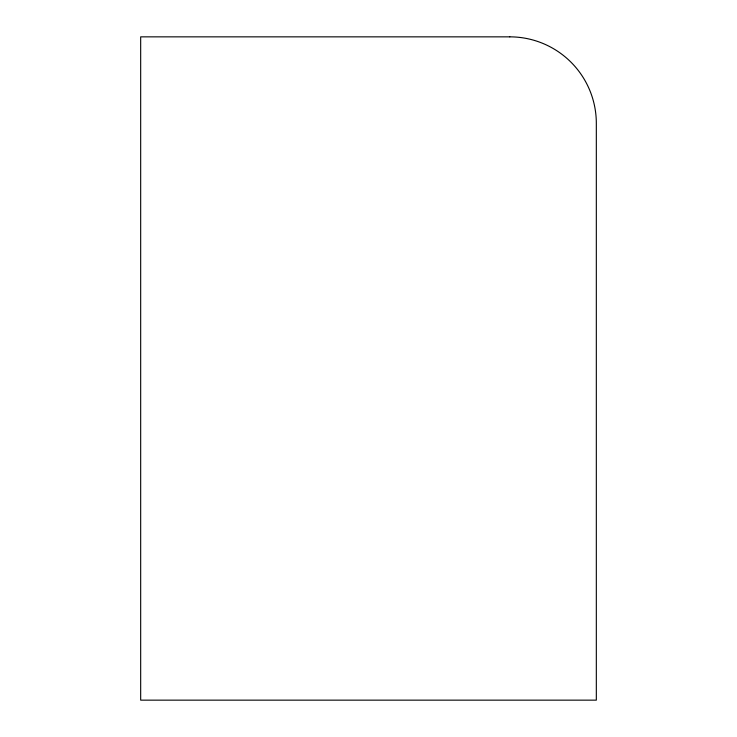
<?xml version="1.0" encoding="UTF-8"?>
<svg xmlns="http://www.w3.org/2000/svg" width="737" height="737" viewBox="0 0 737 737"><rect width="100%" height="100%" fill="white"/><g stroke="black" fill="none" stroke-linecap="round" stroke-linejoin="round"><path stroke-width="1.11" d="M509.811 36.85L140.675 36.85L140.675 700.15L596.325 700.15L596.325 123.365A86.515 86.515 0 0 0 509.811 36.85"/></g></svg>
